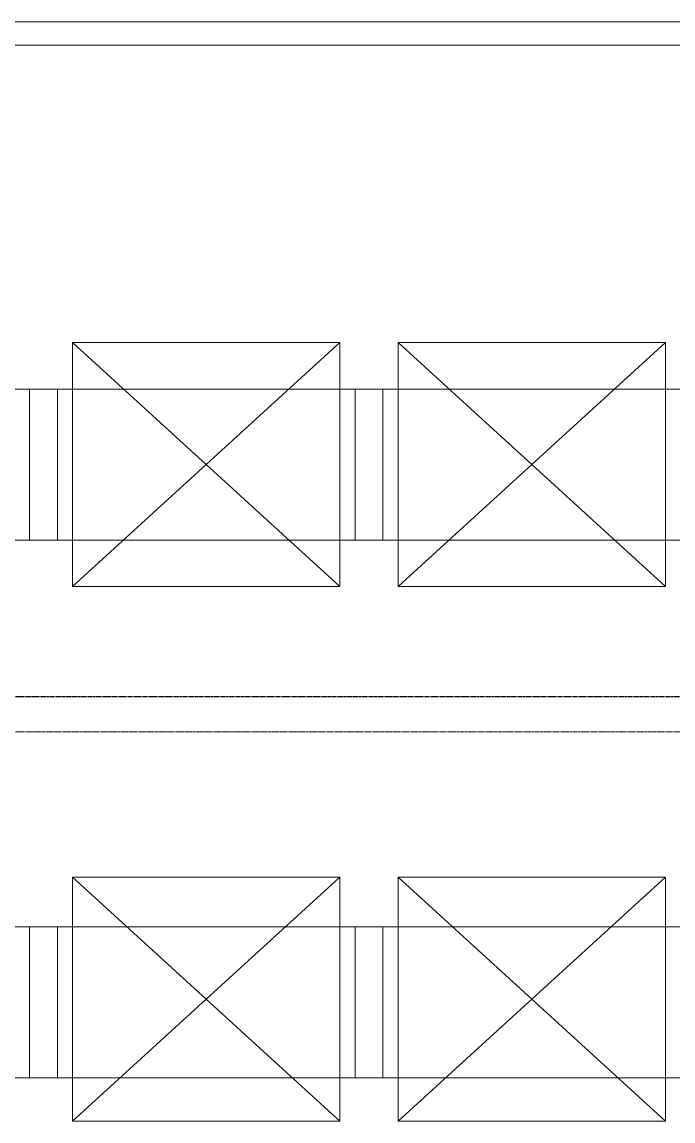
# Model space of a CAD drawing. Header units: millimetres. Extents: x -50460 to 50460, y -35640 to 35640.
# Drawn here: x -20387 to -17587, y -4940 to -210 of the extents above; entities that cross this region are included whole.
import ezdxf

# ---------------------------------------------------------------- set-up
doc = ezdxf.new("R2010")
doc.units = ezdxf.units.MM
doc.linetypes.add('双点画线', pattern=[22, 12, -2, 2, -2, 2, -2])
doc.linetypes.add('点画线', pattern=[18, 12, -2, 2, -2])
for name, color, linetype, lineweight in [('7', 30, '双点画线', 18), ('PALLET', 4, 'Continuous', 18), ('RackFrame', 5, 'Continuous', 18), ('WALL-MOVE', 6, 'Continuous', 18), ('中心线层', 1, '点画线', 18), ('细线', 7, 'Continuous', 18)]:
    doc.layers.add(name, color=color, linetype=linetype, lineweight=lineweight)

# ---------------------------------------------------------------- blocks, each defined once
blk = doc.blocks.new('*X279')
at = {"layer": 'PALLET', "linetype": 'Continuous', "lineweight": 18}
for p, q in [((1835, 150), (685, 1200)), ((1835, 1200), (685, 150))]:
    blk.add_line(p, q, dxfattribs=at)
blk.add_lwpolyline([(1835, 1200), (685, 1200), (685, 150), (1835, 150), (1835, 1200)], dxfattribs=at)
blk = doc.blocks.new('*X280')
at = {"layer": 'PALLET', "linetype": 'Continuous', "lineweight": 18}
for p, q in [((1835, 150), (685, 1200)), ((1835, 1200), (685, 150))]:
    blk.add_line(p, q, dxfattribs=at)
blk.add_lwpolyline([(1835, 1200), (685, 1200), (685, 150), (1835, 150), (1835, 1200)], dxfattribs=at)
blk = doc.blocks.new('*X312')
at = {"layer": 'PALLET', "linetype": 'Continuous', "lineweight": 18}
for p, q in [((1835, 150), (685, 1200)), ((1835, 1200), (685, 150))]:
    blk.add_line(p, q, dxfattribs=at)
blk.add_lwpolyline([(1835, 1200), (685, 1200), (685, 150), (1835, 150), (1835, 1200)], dxfattribs=at)
blk = doc.blocks.new('*X313')
at = {"layer": 'PALLET', "linetype": 'Continuous', "lineweight": 18}
for p, q in [((1835, 150), (685, 1200)), ((1835, 1200), (685, 150))]:
    blk.add_line(p, q, dxfattribs=at)
blk.add_lwpolyline([(1835, 1200), (685, 1200), (685, 150), (1835, 150), (1835, 1200)], dxfattribs=at)

msp = doc.modelspace()

# ---------------------------------------------------------------- linework, layer by layer
at = {"layer": '7', "linetype": '双点画线', "lineweight": 25}
msp.add_line((17505.258, -3114.726), (-36151.139, -3114.726), dxfattribs=at)
at = {"layer": 'RackFrame'}
for p, q in [((-32954.742, -1789.726), (14765.258, -1789.726)), ((-20354.742, -2439.726), (-20354.742, -1789.726)), ((-20234.742, -2439.726), (-20234.742, -1789.726)), ((-18954.742, -2439.726), (-18954.742, -1789.726)), ((-18834.742, -2439.726), (-18834.742, -1789.726)), ((-32954.742, -2439.726), (14765.258, -2439.726)), ((-32954.742, -4103.991), (14765.258, -4103.991)), ((-20354.742, -4753.991), (-20354.742, -4103.991)), ((-20234.742, -4753.991), (-20234.742, -4103.991)), ((-18954.742, -4753.991), (-18954.742, -4103.991)), ((-18834.742, -4753.991), (-18834.742, -4103.991)), ((-32954.742, -4753.991), (14765.258, -4753.991))]:
    msp.add_line(p, q, dxfattribs=at)
at = {"layer": 'WALL-MOVE'}
for p, q in [((-39494.742, -209.726), (-10844.742, -209.726)), ((-39494.742, -309.726), (-10844.742, -309.726))]:
    msp.add_line(p, q, dxfattribs=at)
at = {"layer": '中心线层'}
msp.add_line((-32954.742, -3264.726), (14765.258, -3264.726), dxfattribs=at)

# ---------------------------------------------------------------- block references
at = {"layer": '细线'}
for name, p in [('*X280', (-20854.742, -2789.726)), ('*X279', (-19454.742, -2789.726)), ('*X313', (-20854.742, -5089.726)), ('*X312', (-19454.742, -5089.726))]:
    msp.add_blockref(name, p, dxfattribs=at)

doc.saveas('drawing.dxf')
